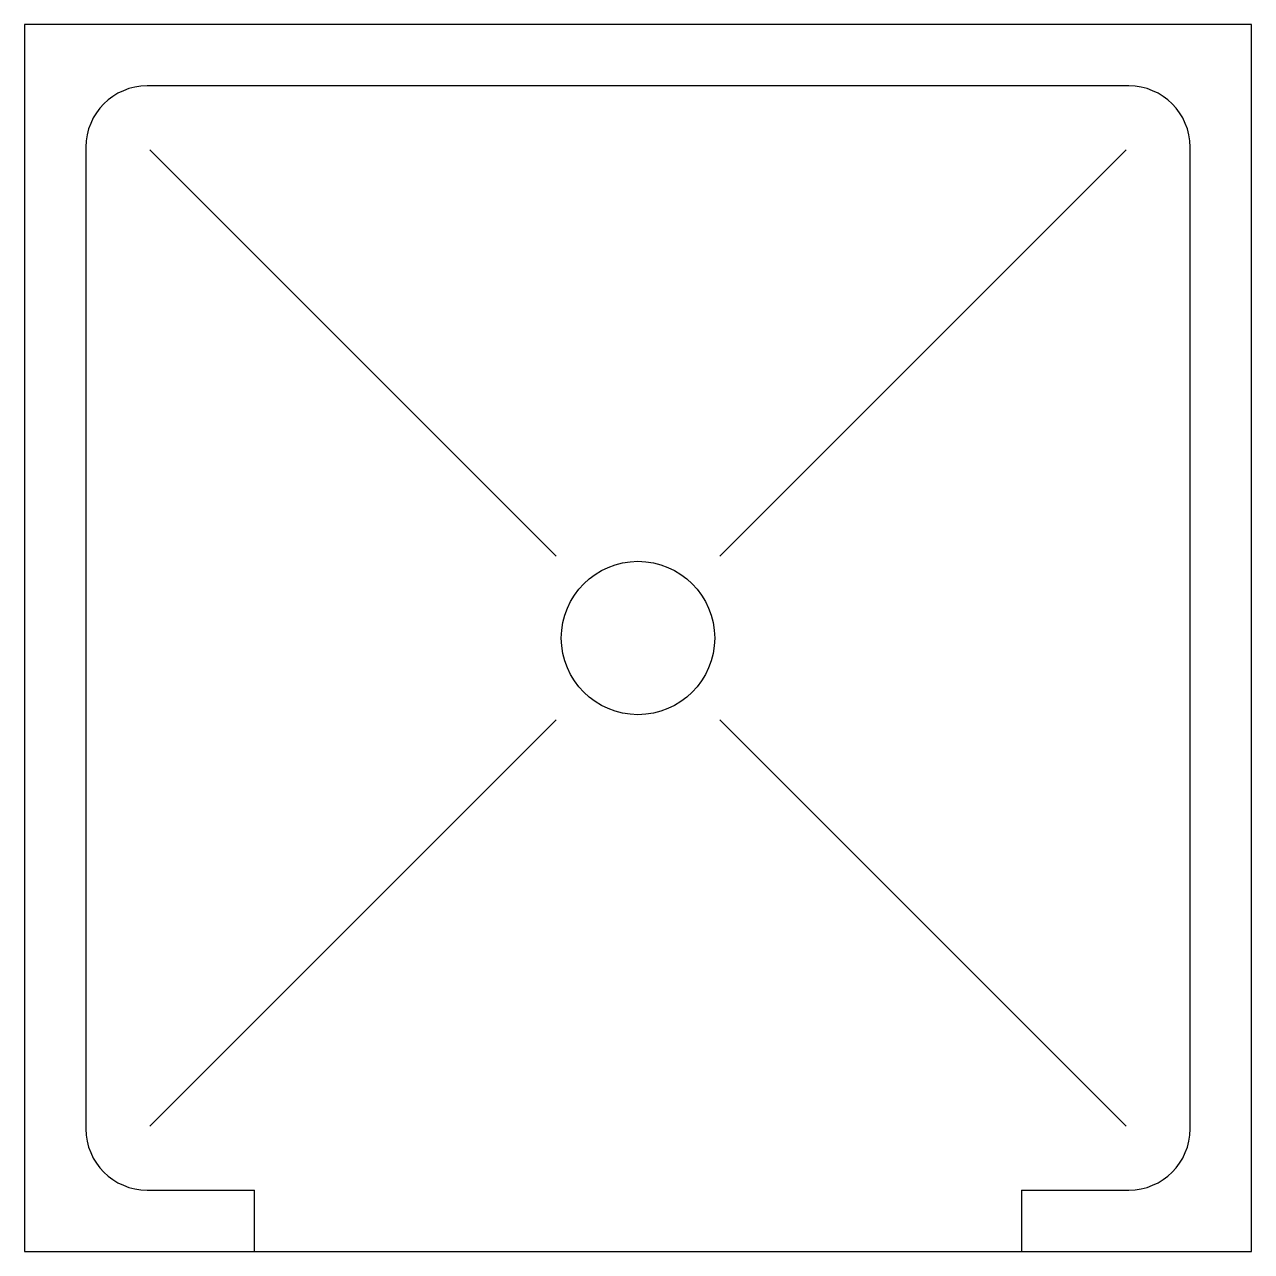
# Model space of a CAD drawing. Extents: x 0 to 36, y 0 to 36.
import ezdxf

# ---------------------------------------------------------------- set-up
doc = ezdxf.new("R2010")
doc.units = 0
doc.header["$LTSCALE"] = 24
doc.header["$MEASUREMENT"] = 0
doc.layers.get('0').update_dxf_attribs({"linetype": 'CONTINUOUS'})

msp = doc.modelspace()

# ---------------------------------------------------------------- linework, layer by layer
at = {"color": 0}
for p, q in [((36, 36), (0, 36)), ((0, 36), (0, 0)), ((36, 0), (36, 36)), ((32.4, 34.2), (3.6, 34.2)), ((1.8, 32.4), (1.8, 3.6)), ((34.2, 3.6), (34.2, 32.4)), ((3.681, 32.319), (15.603, 20.397)), ((32.319, 32.319), (20.397, 20.397)), ((15.603, 15.603), (3.681, 3.681)), ((20.397, 15.603), (32.319, 3.681)), ((3.6, 1.8), (6.75, 1.8)), ((6.75, 0), (6.75, 1.8)), ((29.25, 1.8), (29.25, 0)), ((29.25, 1.8), (32.4, 1.8)), ((0, 0), (36, 0))]:
    msp.add_line(p, q, dxfattribs=at)
msp.add_circle((18, 18), 2.25, dxfattribs=at)
for centre, start, end in [((3.6, 32.4), 90, 180), ((32.4, 32.4), 0, 90), ((3.6, 3.6), 180, 270), ((32.4, 3.6), 270, 0)]:
    msp.add_arc(centre, 1.8, start, end, dxfattribs=at)

doc.saveas('drawing.dxf')
